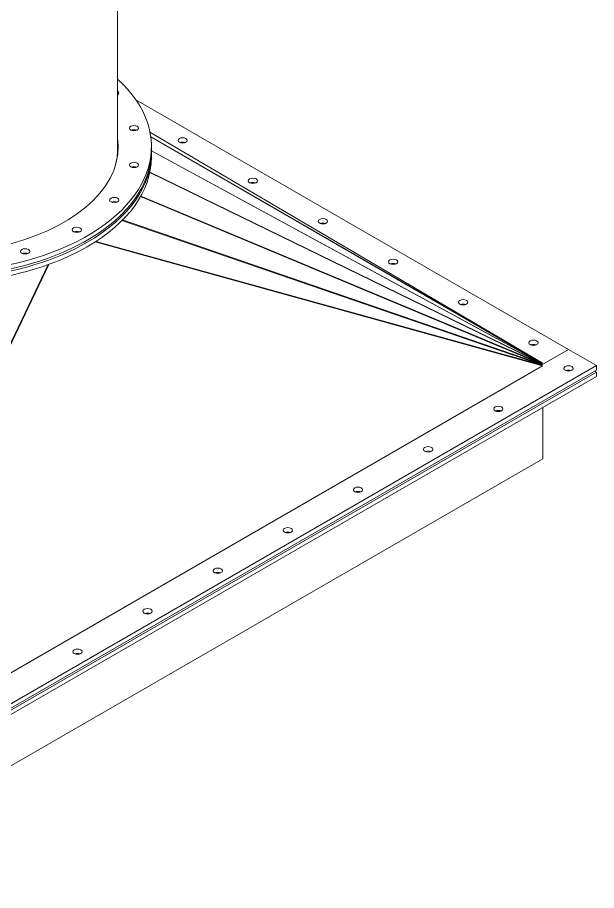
# Model space of a CAD drawing. Header units: inches. Extents: x -350577 to -266477, y -437959 to -377535.
# Drawn here: x -279781 to -278906, y -422579 to -421258 of the extents above; entities that cross this region are included whole.
import ezdxf

# ---------------------------------------------------------------- set-up
doc = ezdxf.new("R2010")
doc.units = ezdxf.units.IN
doc.header["$MEASUREMENT"] = 0
doc.layers.add('ORGINAL (itatec)', color=3, linetype='Continuous', lineweight=9)

msp = doc.modelspace()

# ---------------------------------------------------------------- linework, layer by layer
at = {"layer": 'ORGINAL (itatec)', "extrusion": (-5.55112e-17, 0.816497, 0.57735)}
for p, q in [((-279629.9, -421456.5), (-279629.9, -421035.1)), ((-279602.4, -421382.6), (-278948.3, -421760.2)), ((-279581.1, -421431.4), (-278988, -421780.5)), ((-278988, -421780.5), (-279579.9, -421438.3)), ((-279579.9, -421438.5), (-278987.8, -421780.9)), ((-279578.9, -421453.2), (-279578.9, -421459.8)), ((-279630.7, -421468.3), (-279630.7, -421468.3)), ((-279630.7, -421468.3), (-279630.2, -421468.6)), ((-279630.7, -421468.5), (-279630.7, -421468.3)), ((-279630.1, -421468.1), (-279630.6, -421467.8)), ((-278987.8, -421780.9), (-279578.9, -421459.5)), ((-279578.9, -421459.8), (-278987.6, -421781.3)), ((-279578.9, -421463), (-279578.9, -421469.6)), ((-279581.3, -421492.4), (-278987.4, -421781.9)), ((-278987.6, -421781.3), (-279581.2, -421491.9)), ((-279595.4, -421529), (-278987.3, -421782.8)), ((-278987.4, -421781.9), (-279595, -421528.4)), ((-279623.5, -421565.3), (-278987.3, -421784.1)), ((-278987.3, -421782.8), (-279622.5, -421564.3)), ((-279663.8, -421597.4), (-278987.4, -421785)), ((-278987.3, -421784.1), (-279662.8, -421596.7)), ((-280119.5, -422437.8), (-279735.2, -421631.9)), ((-280118.8, -422438.2), (-279734.1, -421631.5)), ((-278948.3, -421760.2), (-278988.7, -421783.6)), ((-278988.7, -421783.6), (-278948.3, -421760.2)), ((-278948.3, -421760.2), (-278905.8, -421784.7)), ((-279003.8, -421771.2), (-278988.2, -421780.4)), ((-278905.8, -421784.7), (-280122.1, -422486.9)), ((-278987.4, -421785), (-280118.8, -422438.2)), ((-278989.4, -421784.5), (-278987.3, -421784.1)), ((-278988.7, -421783.6), (-278987.3, -421782.8)), ((-278988.2, -421780.4), (-278988.2, -421780.4)), ((-278988.1, -421780.7), (-278988, -421780.5)), ((-278988, -421781.1), (-278987.8, -421780.9)), ((-278988, -421782.5), (-278987.4, -421781.9)), ((-278987.9, -421781.7), (-278987.6, -421781.3)), ((-278905.8, -421784.7), (-278905.8, -421791.3)), ((-280122.1, -422493.5), (-278905.8, -421791.3)), ((-278905.8, -421794.5), (-280122.1, -422496.7)), ((-278908.7, -421792.9), (-278905.8, -421794.5)), ((-278905.8, -421794.5), (-278905.8, -421801.1)), ((-280122.1, -422503.3), (-278905.8, -421801.1)), ((-278987.1, -421848), (-278987.1, -421925.6)), ((-278987.1, -421925.6), (-280118.5, -422578.8))]:
    msp.add_line(p, q, dxfattribs=at)
at = {"layer": 'ORGINAL (itatec)', "extrusion": (3.89684e-17, 5.55112e-17, -1)}
msp.add_ellipse((-279909.9, -421453.2), major_axis=(331, 0), ratio=0.57735, start_param=-0.562506, end_param=2.356194, dxfattribs=at)
at = {"layer": 'ORGINAL (itatec)'}
for centre, major_axis, start_param, end_param in [((-279635, -421372.4), (7, 0), -0.749441, 0.749441), ((-279605.2, -421425.4), (7, 0), -5.497787, 0.785398), ((-279909.9, -421453.2), (281, 0), -2.356194, 0.08439), ((-279909.9, -421459.8), (281, 0), 0.020133, 0.08439), ((-279909.9, -421463), (281, 0), 0.030201, 0.08439), ((-279909.9, -421469.6), (281, 0), 0.050349, 0.08439), ((-279531.6, -421450.4), (-7, 0), -2.200636, -0.940957), ((-279605.2, -421481.1), (7, 0), -5.497787, 0.785398), ((-279425.6, -421511.6), (-7, 0), -2.200636, -0.940957), ((-279635, -421534.1), (7, 0), -5.497787, 0.785398), ((-279691.8, -421579.2), (7, 0), -5.497787, 0.785398), ((-279319.5, -421572.9), (-7, 0), -2.200636, -0.940957), ((-279769.9, -421611.9), (7, 0), -5.497787, 0.785398), ((-279213.4, -421634.1), (-7, 0), -2.200636, -0.940957), ((-279107.4, -421695.3), (-7, 0), -2.200636, -0.940957), ((-279001.3, -421756.6), (-7, 0), -2.200636, -0.940957), ((-278948.3, -421788.8), (-7, 0), -3.926991, 2.356194), ((-279054.3, -421850.1), (-7, 0), -3.926991, 2.356194), ((-279160.4, -421911.3), (-7, 0), -3.926991, 2.356194), ((-279266.5, -421972.5), (-7, 0), -3.926991, 2.356194), ((-279372.5, -422033.8), (-7, 0), -3.926991, 2.356194), ((-279478.6, -422095), (-7, 0), -3.926991, 2.356194), ((-279584.7, -422156.2), (-7, 0), -3.926991, 2.356194), ((-279690.7, -422217.5), (-7, 0), -3.926991, 2.356194)]:
    msp.add_ellipse(centre, major_axis=major_axis, ratio=0.57735, start_param=start_param, end_param=end_param, dxfattribs=at)
at = {"layer": 'ORGINAL (itatec)', "extrusion": (4.79686e-17, -5.55112e-17, -1)}
msp.add_ellipse((-279605.2, -421431.9), major_axis=(7, 0), ratio=0.57735, start_param=-2.200636, end_param=-0.940957, dxfattribs=at)
at = {"layer": 'ORGINAL (itatec)', "extrusion": (7.00372e-17, -1.25662e-29, -1)}
for centre in [(-279531.6, -421443.9), (-279425.6, -421505.1), (-279319.5, -421566.3), (-279213.4, -421627.6), (-279107.4, -421688.8), (-279001.3, -421750)]:
    msp.add_ellipse(centre, major_axis=(-7, 0), ratio=0.57735, start_param=-5.497787, end_param=0.785398, dxfattribs=at)
at = {"layer": 'ORGINAL (itatec)', "extrusion": (-7.93016e-17, 8.82707e-30, -1)}
msp.add_ellipse((-279909.9, -421456.5), major_axis=(280, 0), ratio=0.57735, start_param=0, end_param=0.167777, dxfattribs=at)
at = {"layer": 'ORGINAL (itatec)', "extrusion": (-8.43555e-18, -5.55112e-17, -1)}
msp.add_ellipse((-279909.9, -421463), major_axis=(-331, 0), ratio=0.57735, start_param=-2.356194, end_param=0.008545, dxfattribs=at)
at = {"layer": 'ORGINAL (itatec)', "extrusion": (4.70756e-17, 5.55112e-17, -1)}
msp.add_ellipse((-279909.9, -421469.6), major_axis=(-331, 0), ratio=0.57735, start_param=-2.356194, end_param=0, dxfattribs=at)
at = {"layer": 'ORGINAL (itatec)', "extrusion": (4.55769e-17, 2.22045e-16, -1)}
msp.add_ellipse((-279909.9, -421459.8), major_axis=(331, 0), ratio=0.57735, start_param=0, end_param=2.356194, dxfattribs=at)
at = {"layer": 'ORGINAL (itatec)', "extrusion": (2.86605e-17, -5.55112e-17, -1)}
msp.add_ellipse((-279909.9, -421463), major_axis=(331, 0), ratio=0.57735, start_param=-0.008545, end_param=0.785398, dxfattribs=at)
at = {"layer": 'ORGINAL (itatec)', "extrusion": (2.86221e-17, 3.33067e-16, -1)}
msp.add_ellipse((-279909.9, -421469.6), major_axis=(331, 0), ratio=0.57735, start_param=0, end_param=0.785398, dxfattribs=at)
at = {"layer": 'ORGINAL (itatec)', "extrusion": (-4.30317e-17, 5.55112e-17, -1)}
msp.add_ellipse((-279605.2, -421487.6), major_axis=(7, 0), ratio=0.57735, start_param=-2.200636, end_param=-0.940957, dxfattribs=at)
at = {"layer": 'ORGINAL (itatec)', "extrusion": (8.57352e-17, -1.11022e-16, -1)}
msp.add_ellipse((-279635, -421540.6), major_axis=(7, 0), ratio=0.57735, start_param=-2.200636, end_param=-0.940957, dxfattribs=at)
at = {"layer": 'ORGINAL (itatec)', "extrusion": (-7.96596e-17, -1.66533e-16, -1)}
msp.add_ellipse((-279691.8, -421585.7), major_axis=(7, 0), ratio=0.57735, start_param=-2.200636, end_param=-0.940957, dxfattribs=at)
at = {"layer": 'ORGINAL (itatec)', "extrusion": (3.0224e-17, 2.94144e-29, -1)}
msp.add_ellipse((-279769.9, -421618.5), major_axis=(7, 0), ratio=0.57735, start_param=-2.200636, end_param=-0.940957, dxfattribs=at)
at = {"layer": 'ORGINAL (itatec)', "extrusion": (-4.04158e-17, 1.11022e-16, -1)}
for centre in [(-278948.3, -421795.4), (-279054.3, -421856.6), (-279160.4, -421917.8), (-279266.5, -421979.1), (-279372.5, -422040.3)]:
    msp.add_ellipse(centre, major_axis=(7, 0), ratio=0.57735, start_param=-2.200636, end_param=-0.940957, dxfattribs=at)
at = {"layer": 'ORGINAL (itatec)', "extrusion": (-6.04378e-17, 2.22045e-16, -1)}
for centre in [(-279478.6, -422101.5), (-279584.7, -422162.8), (-279690.7, -422224)]:
    msp.add_ellipse(centre, major_axis=(7, 0), ratio=0.57735, start_param=-2.200636, end_param=-0.940957, dxfattribs=at)

doc.saveas('drawing.dxf')
